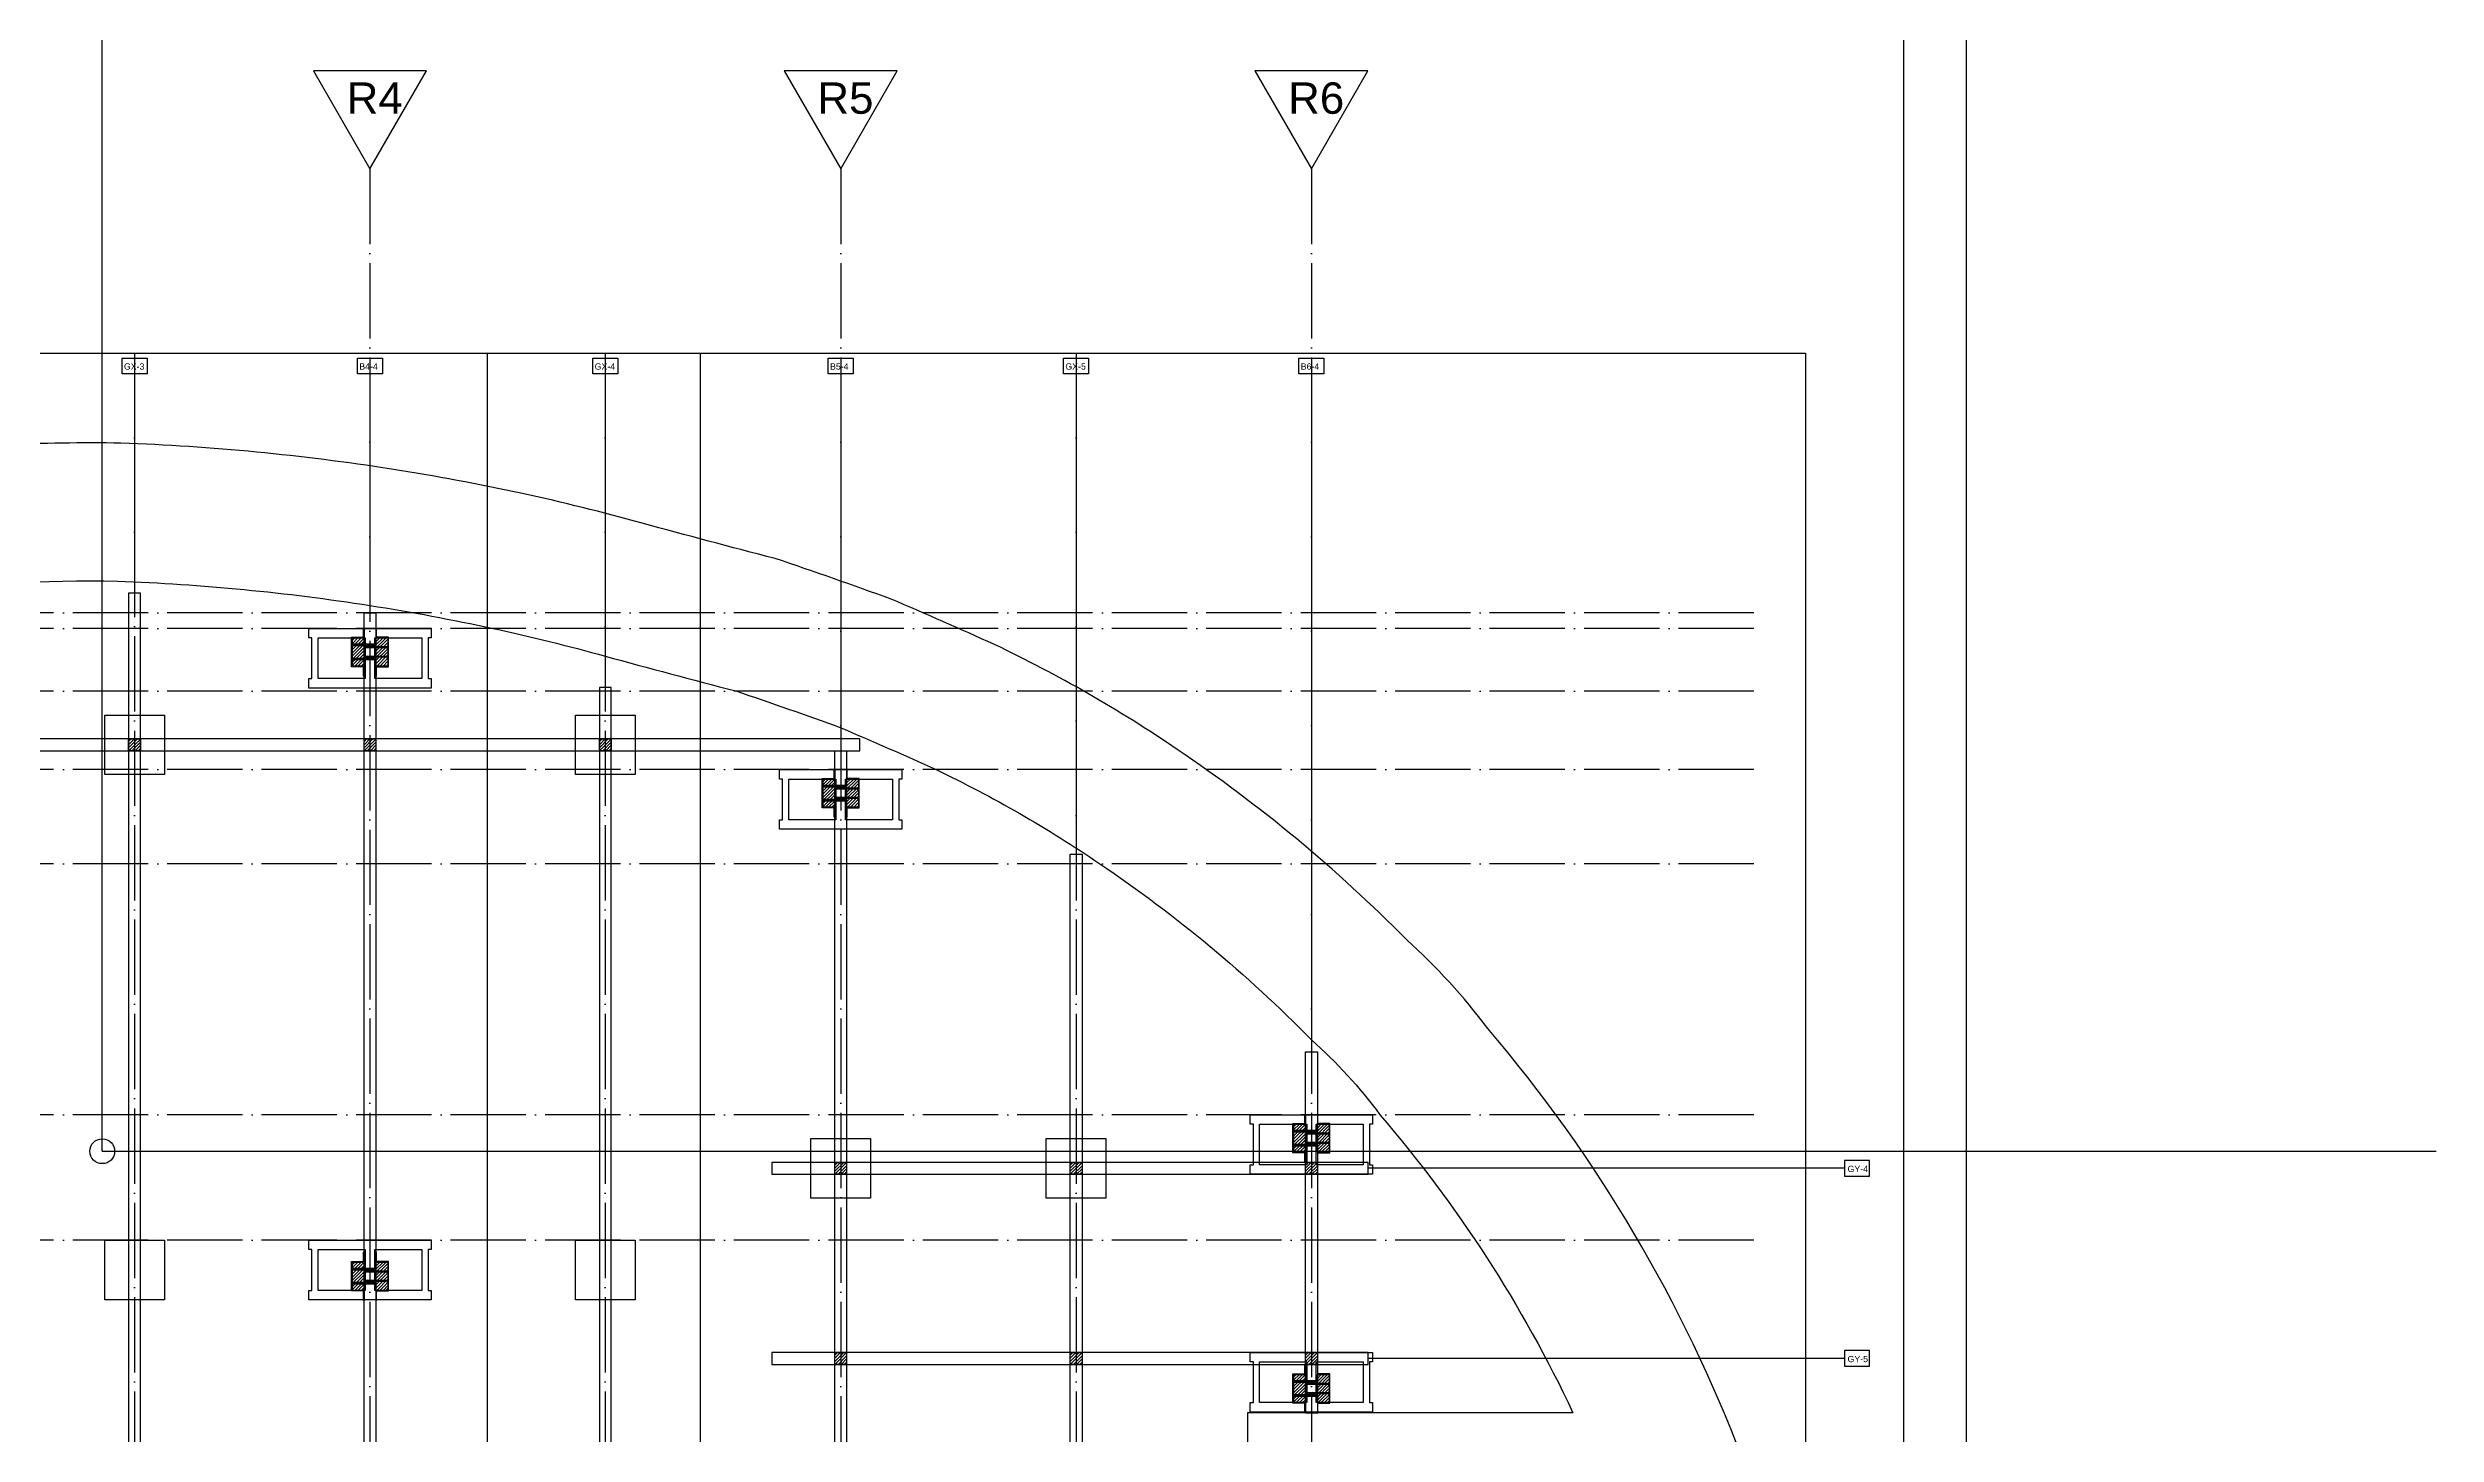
# Model space of a CAD drawing. Header units: millimetres. Extents: x -2666 to 6286, y -11880 to 4849.
# Drawn here: x 2284 to 3045, y 1107 to 1549 of the extents above; entities that cross this region are included whole.
import ezdxf

# ---------------------------------------------------------------- set-up
doc = ezdxf.new("R2010")
doc.units = ezdxf.units.MM
doc.linetypes.add('ACAD_ISO04W100', pattern=[30, 24, -3, 0, -3])
for name, color, linetype in [('7.5mm', 1, 'Continuous'), ('座標', 3, 'Continuous'), ('座標線', 65, 'ACAD_ISO04W100'), ('木料', 2, 'Continuous'), ('榫接', 5, 'Continuous'), ('水泥椅', 5, 'Continuous'), ('磚', 4, 'Continuous'), ('空心磚', 1, 'Continuous'), ('編號標示', 30, 'Continuous'), ('鐵件', 6, 'Continuous'), ('預框', 7, 'Continuous')]:
    doc.layers.add(name, color=color, linetype=linetype)
doc.layers.add('default', color=11, linetype='Continuous', plot=False)
doc.layers.add('中心', color=187, linetype='Continuous', plot=False)
doc.styles.get("Standard").update_dxf_attribs({"font": 'arial.ttf'})
doc.dimstyles.new('複本 短柱', dxfattribs={"dimtxt": 6, "dimasz": 4, "dimexe": 3, "dimexo": 0.625, "dimtad": 1, "dimtxsty": 'Standard', "dimcen": 2.5, "dimadec": 0, "dimazin": 0, "dimtfac": 1, "dimtmove": 1, "dimatfit": 1, "dimldrblk": 'ORIGIN', "dimfxl": 0, "dimarcsym": 0})
pattern_1 = [(45, (0, -3.8), (-0.5, 0.5), [])]

# ---------------------------------------------------------------- blocks, each defined once
blk = doc.blocks.new('7.5')
at = {"layer": '7.5mm'}
for points in [[(0, 0.1), (0.9, 0.1), (0.9, 0), (0, 0), (0, 0.1)], [(0.65, 0), (0.65, -7), (0.45, -7.4), (0.25, -7), (0.25, 0)], [(0.45, 0), (0.45, -7.4)], [(0.65, -1.89), (0.25, -2.41)], [(0.65, -3.28), (0.25, -3.8)], [(0.65, -4.84), (0.25, -5.36)], [(0.65, -5.95), (0.25, -6.47)], [(0.25, -7), (0.65, -7)]]:
    blk.add_lwpolyline(points, dxfattribs=at)
at = {"layer": '7.5mm', "insert": (0.6, -0.3), "char_height": 0.3, "attachment_point": 1, "rotation": 270}
blk.add_mtext_dynamic_manual_height_columns('75mm', width=3.4054, gutter_width=12.5, heights=[0], dxfattribs=at)
blk = doc.blocks.new('*D969')
at = {"color": 0, "lineweight": -2}
for p, q in [((1951.73, 697.54), (1951.73, 669.54)), ((2686.73, 697.54), (2686.73, 669.54)), ((2682.73, 672.54), (1955.73, 672.54))]:
    blk.add_line(p, q, dxfattribs=at)
at = {"color": 0}
for points in [[(1955.73, 673.21), (1955.73, 671.88), (1951.73, 672.54)], [(2682.73, 673.21), (2682.73, 671.88), (2686.73, 672.54)]]:
    blk.add_solid(points, dxfattribs=at)
at = {"layer": 'Defpoints', "color": 0}
for p in [(1951.73, 1234.07), (2686.73, 921.89), (1951.73, 672.54)]:
    blk.add_point(p, dxfattribs=at)
at = {"color": 0, "insert": (2319.23, 676.23), "char_height": 6, "attachment_point": 5}
blk.add_mtext('735', dxfattribs=at)
blk = doc.blocks.new('_Origin')
at = {"color": 0, "linetype": 'ByBlock', "lineweight": -2}
blk.add_line((0, 0), (-1, 0), dxfattribs=at)
blk.add_circle((0, 0), 0.5, dxfattribs=at)

msp = doc.modelspace()

# ---------------------------------------------------------------- hatches: boundary and pattern name
at = {"layer": '木料'}
h = msp.add_hatch(dxfattribs=at)
h.set_pattern_fill('JIS_WOOD', color=256, style=0)
h.paths.add_polyline_path([(2384.828, 1360.885), (2381.028, 1360.885), (2381.028, 1351.885), (2384.828, 1351.885)])
h = msp.add_hatch(dxfattribs=at)
h.set_pattern_fill('JIS_WOOD', color=256, style=0)
h.paths.add_polyline_path([(2392.428, 1360.885), (2388.628, 1360.885), (2388.628, 1351.885), (2392.428, 1351.885)])
h = msp.add_hatch(dxfattribs=at)
h.set_pattern_fill('JIS_WOOD', color=256, style=0)
h.paths.add_polyline_path([(2534.828, 1315.885), (2531.028, 1315.885), (2531.028, 1306.885), (2534.828, 1306.885)])
h = msp.add_hatch(dxfattribs=at)
h.set_pattern_fill('JIS_WOOD', color=256, style=0)
h.paths.add_polyline_path([(2542.428, 1315.885), (2538.628, 1315.885), (2538.628, 1306.885), (2542.428, 1306.885)])
h = msp.add_hatch(dxfattribs=at)
h.set_pattern_fill('JIS_WOOD', color=256, style=0)
h.paths.add_polyline_path([(2684.828, 1205.885), (2681.028, 1205.885), (2681.028, 1196.885), (2684.828, 1196.885)])
h = msp.add_hatch(dxfattribs=at)
h.set_pattern_fill('JIS_WOOD', color=256, style=0)
h.paths.add_polyline_path([(2692.428, 1205.885), (2688.628, 1205.885), (2688.628, 1196.885), (2692.428, 1196.885)])
h = msp.add_hatch(dxfattribs=at)
h.set_pattern_fill('JIS_WOOD', color=256, style=0)
h.paths.add_polyline_path([(2384.828, 1161.885), (2381.028, 1161.885), (2381.028, 1152.885), (2384.828, 1152.885)])
h = msp.add_hatch(dxfattribs=at)
h.set_pattern_fill('JIS_WOOD', color=256, style=0)
h.paths.add_polyline_path([(2392.428, 1161.885), (2388.628, 1161.885), (2388.628, 1152.885), (2392.428, 1152.885)])
h = msp.add_hatch(dxfattribs=at)
h.set_pattern_fill('JIS_WOOD', color=256, style=0)
h.set_pattern_definition(pattern_1)
h.paths.add_polyline_path([(2684.828, 1126.085), (2681.028, 1126.085), (2681.028, 1117.085), (2684.828, 1117.085)])
h = msp.add_hatch(dxfattribs=at)
h.set_pattern_fill('JIS_WOOD', color=256, style=0)
h.set_pattern_definition(pattern_1)
h.paths.add_polyline_path([(2692.428, 1126.085), (2688.628, 1126.085), (2688.628, 1117.085), (2692.428, 1117.085)])
at = {"layer": '榫接'}
h = msp.add_hatch(dxfattribs=at)
h.set_pattern_fill('JIS_WOOD', color=256, style=0)
h.set_pattern_definition([(45, (225, 9), (-0.5, 0.5), [])])
h.paths.add_polyline_path([(2309.828, 1324.885), (2313.628, 1324.885), (2313.628, 1328.685), (2309.828, 1328.685)])
h = msp.add_hatch(dxfattribs=at)
h.set_pattern_fill('JIS_WOOD', color=256, style=0)
h.set_pattern_definition([(45, (300, 9), (-0.5, 0.5), [])])
h.paths.add_polyline_path([(2384.828, 1324.885), (2388.628, 1324.885), (2388.628, 1328.685), (2384.828, 1328.685)])
h = msp.add_hatch(dxfattribs=at)
h.set_pattern_fill('JIS_WOOD', color=256, style=0)
h.set_pattern_definition([(45, (375, 9), (-0.5, 0.5), [])])
h.paths.add_polyline_path([(2459.828, 1324.885), (2463.628, 1324.885), (2463.628, 1328.685), (2459.828, 1328.685)])
h = msp.add_hatch(dxfattribs=at)
h.set_pattern_fill('JIS_WOOD', color=256, style=0)
h.set_pattern_definition([(45, (450, -126), (-0.5, 0.5), [])])
h.paths.add_polyline_path([(2534.828, 1189.885), (2538.628, 1189.885), (2538.628, 1193.685), (2534.828, 1193.685)])
h = msp.add_hatch(dxfattribs=at)
h.set_pattern_fill('JIS_WOOD', color=256, style=0)
h.set_pattern_definition([(45, (525, -126), (-0.5, 0.5), [])])
h.paths.add_polyline_path([(2609.828, 1189.885), (2613.628, 1189.885), (2613.628, 1193.685), (2609.828, 1193.685)])
h = msp.add_hatch(dxfattribs=at)
h.set_pattern_fill('JIS_WOOD', color=256, style=0)
h.set_pattern_definition([(45, (600, -126), (-0.5, 0.5), [])])
h.paths.add_polyline_path([(2684.828, 1189.885), (2688.628, 1189.885), (2688.628, 1193.685), (2684.828, 1193.685)])
h = msp.add_hatch(dxfattribs=at)
h.set_pattern_fill('JIS_WOOD', color=256, style=0)
h.set_pattern_definition([(45, (450, -186.6), (-0.5, 0.5), [])])
h.paths.add_polyline_path([(2534.828, 1129.285), (2538.628, 1129.285), (2538.628, 1133.085), (2534.828, 1133.085)])
h = msp.add_hatch(dxfattribs=at)
h.set_pattern_fill('JIS_WOOD', color=256, style=0)
h.set_pattern_definition([(45, (525, -186.6), (-0.5, 0.5), [])])
h.paths.add_polyline_path([(2609.828, 1129.285), (2613.628, 1129.285), (2613.628, 1133.085), (2609.828, 1133.085)])
h = msp.add_hatch(dxfattribs=at)
h.set_pattern_fill('JIS_WOOD', color=256, style=0)
h.set_pattern_definition([(45, (600, -186.6), (-0.5, 0.5), [])])
h.paths.add_polyline_path([(2684.828, 1129.285), (2688.628, 1129.285), (2688.628, 1133.085), (2684.828, 1133.085)])

# ---------------------------------------------------------------- linework, layer by layer
for p, q in [((2684.828, 1228.885), (2688.628, 1228.885)), ((2684.828, 1113.885), (2688.628, 1113.885))]:
    msp.add_line(p, q)
at = {"layer": 'default'}
for points in [[(2895.403, 1617.239), (2895.403, 777.239), (1707.403, 777.239), (1707.403, 1617.239)], [(2875.403, 1597.239), (2875.403, 797.239), (1727.403, 797.239), (1727.403, 1597.239)], [(2071.955, 1451.687), (2491.955, 1451.687), (2491.955, 857.687), (2071.955, 857.687)], [(2424.173, 1451.687), (2844.173, 1451.687), (2844.173, 857.687), (2424.173, 857.687)]]:
    msp.add_lwpolyline(points, close=True, dxfattribs=at)
at = {"layer": '中心'}
for q in [(2301.403, 1999.783), (3045.169, 1197.239)]:
    msp.add_line((2301.403, 1197.239), q, dxfattribs=at)
msp.add_circle((2301.403, 1197.239), 3.968, dxfattribs=at)
at = {"layer": '座標'}
for points in [[(2368.718, 1541.624), (2386.728, 1510.43), (2404.738, 1541.624)], [(2518.718, 1541.624), (2536.728, 1510.43), (2554.738, 1541.624)], [(2668.718, 1541.624), (2686.728, 1510.43), (2704.738, 1541.624)]]:
    msp.add_lwpolyline(points, close=True, dxfattribs=at)
at = {"layer": '座標線'}
for points in [[(2386.728, 1510.43), (2386.728, 906.122)], [(2536.728, 1510.43), (2536.728, 906.122)], [(2686.728, 1510.43), (2686.728, 906.122)], [(2311.728, 1451.687), (2311.728, 906.122)], [(2461.728, 1451.687), (2461.728, 906.122)], [(2611.728, 1451.687), (2611.728, 906.122)], [(2827.717, 1368.885), (1765.913, 1368.885)], [(2827.717, 1363.885), (1802.123, 1363.885)], [(2827.717, 1343.885), (1822.963, 1343.885)], [(2827.717, 1318.885), (1802.123, 1318.885)], [(2827.717, 1288.885), (1802.123, 1288.885)], [(2827.717, 1208.885), (1802.123, 1208.885)], [(2827.717, 1168.885), (1802.123, 1168.885)]]:
    msp.add_lwpolyline(points, dxfattribs=at)
at = {"layer": '木料'}
for points in [[(2309.828, 995.085), (2313.628, 995.085), (2313.628, 1375.085), (2309.828, 1375.085), (2309.828, 995.085)], [(2384.828, 1368.885), (2388.628, 1368.885), (2388.628, 973.885), (2384.828, 973.885), (2384.828, 1368.885)], [(2609.828, 1291.885), (2613.628, 1291.885), (2613.628, 921.885), (2609.828, 921.885), (2609.828, 1291.885)]]:
    msp.add_lwpolyline(points, dxfattribs=at)
for points in [[(2381.028, 1360.885), (2384.828, 1360.885), (2384.828, 1351.885), (2381.028, 1351.885)], [(2388.628, 1360.885), (2392.428, 1360.885), (2392.428, 1351.885), (2388.628, 1351.885)], [(2459.828, 1345.085), (2459.828, 950.085), (2463.628, 950.085), (2463.628, 1345.085)], [(2531.028, 1315.885), (2534.828, 1315.885), (2534.828, 1306.885), (2531.028, 1306.885)], [(2538.628, 1315.885), (2542.428, 1315.885), (2542.428, 1306.885), (2538.628, 1306.885)], [(2681.028, 1205.885), (2684.828, 1205.885), (2684.828, 1196.885), (2681.028, 1196.885)], [(2688.628, 1205.885), (2692.428, 1205.885), (2692.428, 1196.885), (2688.628, 1196.885)], [(2381.028, 1161.885), (2384.828, 1161.885), (2384.828, 1152.885), (2381.028, 1152.885)], [(2388.628, 1161.885), (2392.428, 1161.885), (2392.428, 1152.885), (2388.628, 1152.885)], [(2681.028, 1126.085), (2684.828, 1126.085), (2684.828, 1117.085), (2681.028, 1117.085)], [(2688.628, 1126.085), (2692.428, 1126.085), (2692.428, 1117.085), (2688.628, 1117.085)]]:
    msp.add_lwpolyline(points, close=True, dxfattribs=at)
at = {"layer": '榫接'}
for points in [[(2309.828, 1328.685), (2313.628, 1328.685), (2313.628, 1324.885), (2309.828, 1324.885)], [(2384.828, 1328.685), (2388.628, 1328.685), (2388.628, 1324.885), (2384.828, 1324.885)], [(2459.828, 1328.685), (2463.628, 1328.685), (2463.628, 1324.885), (2459.828, 1324.885)], [(2534.828, 1193.685), (2538.628, 1193.685), (2538.628, 1189.885), (2534.828, 1189.885)], [(2609.828, 1193.685), (2613.628, 1193.685), (2613.628, 1189.885), (2609.828, 1189.885)], [(2684.828, 1193.685), (2688.628, 1193.685), (2688.628, 1189.885), (2684.828, 1189.885)], [(2534.828, 1133.085), (2538.628, 1133.085), (2538.628, 1129.285), (2534.828, 1129.285)], [(2609.828, 1133.085), (2613.628, 1133.085), (2613.628, 1129.285), (2609.828, 1129.285)], [(2684.828, 1133.085), (2688.628, 1133.085), (2688.628, 1129.285), (2684.828, 1129.285)]]:
    msp.add_lwpolyline(points, close=True, dxfattribs=at)
at = {"layer": '水泥椅'}
for points in [[(2824.206, 1098.885, 0.0862713), (2742.944, 1236.342, 0.0487155), (2717.093, 1264.623, 0.0494724), (2643.997, 1325.303, 0.0382301), (2585.709, 1358.775, 0.0062067), (2552.847, 1373.211, 0.0055387), (2515.868, 1386.177, -0.0042107), (2473.439, 1397.453, 0.0139969), (2435.323, 1406.886, 0.0139229), (2393.558, 1414.683, 0.0296597), (2307.353, 1422.96, 0.0269846), (2232.766, 1419.976, 0.01736)], [(2236.728, 1376.154, -0.0268585), (2306.245, 1378.971, -0.0294659), (2386.728, 1371.216, -0.013893), (2425.999, 1363.885, -0.0139983), (2461.728, 1355.04, 0.0040589), (2503.314, 1343.974, -0.0051326), (2536.728, 1332.253, -0.0059242), (2567.135, 1318.885, -0.0380289), (2619.303, 1288.885, -0.0502902), (2686.728, 1232.749, -0.0529291), (2708.529, 1208.885, -0.0673389), (2770.087, 1113.885), (2666.368, 1113.885), (2666.368, 1098.885), (2822.675, 1098.885)]]:
    msp.add_lwpolyline(points, format="xyb", dxfattribs=at)
at = {"layer": '磚'}
for points in [[(2302.228, 1336.285), (2321.228, 1336.285), (2321.228, 1317.285), (2302.228, 1317.285)], [(2452.228, 1336.285), (2471.228, 1336.285), (2471.228, 1317.285), (2452.228, 1317.285)], [(2527.228, 1201.285), (2546.228, 1201.285), (2546.228, 1182.285), (2527.228, 1182.285)], [(2602.228, 1201.285), (2621.228, 1201.285), (2621.228, 1182.285), (2602.228, 1182.285)], [(2302.228, 1168.885), (2321.228, 1168.885), (2321.228, 1149.885), (2302.228, 1149.885)], [(2452.228, 1168.885), (2471.228, 1168.885), (2471.228, 1149.885), (2452.228, 1149.885)]]:
    msp.add_lwpolyline(points, close=True, dxfattribs=at)
at = {"layer": '空心磚'}
for points in [[(2367.228, 1363.885), (2406.228, 1363.885), (2406.228, 1360.885), (2405.228, 1360.885), (2405.228, 1347.885), (2406.228, 1347.885), (2406.228, 1344.885), (2367.228, 1344.885), (2367.228, 1347.885), (2368.228, 1347.885), (2368.228, 1360.885), (2367.228, 1360.885)], [(2370.228, 1360.885), (2385.228, 1360.885), (2385.228, 1347.885), (2370.228, 1347.885)], [(2388.228, 1360.885), (2403.228, 1360.885), (2403.228, 1347.885), (2388.228, 1347.885)], [(2517.228, 1318.885), (2556.228, 1318.885), (2556.228, 1315.885), (2555.228, 1315.885), (2555.228, 1302.885), (2556.228, 1302.885), (2556.228, 1299.885), (2517.228, 1299.885), (2517.228, 1302.885), (2518.228, 1302.885), (2518.228, 1315.885), (2517.228, 1315.885)], [(2520.228, 1315.885), (2535.228, 1315.885), (2535.228, 1302.885), (2520.228, 1302.885)], [(2538.228, 1315.885), (2553.228, 1315.885), (2553.228, 1302.885), (2538.228, 1302.885)], [(2667.228, 1208.885), (2706.228, 1208.885), (2706.228, 1205.885), (2705.228, 1205.885), (2705.228, 1192.885), (2706.228, 1192.885), (2706.228, 1189.885), (2667.228, 1189.885), (2667.228, 1192.885), (2668.228, 1192.885), (2668.228, 1205.885), (2667.228, 1205.885)], [(2670.228, 1205.885), (2685.228, 1205.885), (2685.228, 1192.885), (2670.228, 1192.885)], [(2688.228, 1205.885), (2703.228, 1205.885), (2703.228, 1192.885), (2688.228, 1192.885)], [(2367.228, 1168.885), (2406.228, 1168.885), (2406.228, 1165.885), (2405.228, 1165.885), (2405.228, 1152.885), (2406.228, 1152.885), (2406.228, 1149.885), (2367.228, 1149.885), (2367.228, 1152.885), (2368.228, 1152.885), (2368.228, 1165.885), (2367.228, 1165.885)], [(2370.228, 1165.885), (2385.228, 1165.885), (2385.228, 1152.885), (2370.228, 1152.885)], [(2388.228, 1165.885), (2403.228, 1165.885), (2403.228, 1152.885), (2388.228, 1152.885)], [(2667.228, 1133.085), (2706.228, 1133.085), (2706.228, 1130.085), (2705.228, 1130.085), (2705.228, 1117.085), (2706.228, 1117.085), (2706.228, 1114.085), (2667.228, 1114.085), (2667.228, 1117.085), (2668.228, 1117.085), (2668.228, 1130.085), (2667.228, 1130.085)], [(2670.228, 1130.085), (2685.228, 1130.085), (2685.228, 1117.085), (2670.228, 1117.085)], [(2688.228, 1130.085), (2703.228, 1130.085), (2703.228, 1117.085), (2688.228, 1117.085)]]:
    msp.add_lwpolyline(points, close=True, dxfattribs=at)
at = {"layer": '編號標示'}
for p, q in [((2311.728, 1445.093), (2311.728, 1375.085)), ((2386.728, 1445.093), (2386.728, 1368.885)), ((2461.728, 1445.093), (2461.728, 1343.885)), ((2536.728, 1445.093), (2536.728, 1324.885)), ((2611.728, 1445.093), (2611.728, 1291.885)), ((2686.728, 1445.093), (2686.728, 1228.885)), ((2856.625, 1191.785), (2704.828, 1191.785)), ((2856.625, 1131.185), (2704.828, 1131.185))]:
    msp.add_line(p, q, dxfattribs=at)
for points in [[(2307.728, 1445.093), (2307.728, 1450.093), (2315.728, 1450.093), (2315.728, 1445.093)], [(2382.728, 1445.093), (2382.728, 1450.093), (2390.728, 1450.093), (2390.728, 1445.093)], [(2457.728, 1445.093), (2457.728, 1450.093), (2465.728, 1450.093), (2465.728, 1445.093)], [(2532.728, 1445.093), (2532.728, 1450.093), (2540.728, 1450.093), (2540.728, 1445.093)], [(2607.728, 1445.093), (2607.728, 1450.093), (2615.728, 1450.093), (2615.728, 1445.093)], [(2682.728, 1445.093), (2682.728, 1450.093), (2690.728, 1450.093), (2690.728, 1445.093)], [(2864.625, 1189.285), (2864.625, 1194.285), (2856.625, 1194.285), (2856.625, 1189.285)], [(2864.625, 1128.685), (2864.625, 1133.685), (2856.625, 1133.685), (2856.625, 1128.685)]]:
    msp.add_lwpolyline(points, close=True, dxfattribs=at)
at = {"layer": '鐵件'}
for points in [[(2384.628, 1361.085), (2384.628, 1364.085), (2384.828, 1364.085), (2384.828, 1360.885), (2381.028, 1360.885), (2381.028, 1351.885), (2384.828, 1351.885), (2384.828, 1348.685), (2384.828, 1348.685), (2384.628, 1348.685), (2384.628, 1351.685), (2380.828, 1351.685), (2380.828, 1361.085)], [(2388.828, 1361.085), (2388.828, 1364.085), (2388.628, 1364.085), (2388.628, 1360.885), (2392.428, 1360.885), (2392.428, 1351.885), (2388.628, 1351.885), (2388.628, 1348.685), (2388.628, 1348.685), (2388.828, 1348.685), (2388.828, 1351.685), (2392.628, 1351.685), (2392.628, 1361.085)], [(2534.628, 1316.085), (2534.628, 1319.085), (2534.828, 1319.085), (2534.828, 1315.885), (2531.028, 1315.885), (2531.028, 1306.885), (2534.828, 1306.885), (2534.828, 1303.685), (2534.828, 1303.685), (2534.628, 1303.685), (2534.628, 1306.685), (2530.828, 1306.685), (2530.828, 1316.085)], [(2538.828, 1316.085), (2538.828, 1319.085), (2538.628, 1319.085), (2538.628, 1315.885), (2542.428, 1315.885), (2542.428, 1306.885), (2538.628, 1306.885), (2538.628, 1303.685), (2538.628, 1303.685), (2538.828, 1303.685), (2538.828, 1306.685), (2542.628, 1306.685), (2542.628, 1316.085)], [(2684.628, 1206.085), (2684.628, 1209.085), (2684.828, 1209.085), (2684.828, 1205.885), (2681.028, 1205.885), (2681.028, 1196.885), (2684.828, 1196.885), (2684.828, 1193.685), (2684.828, 1193.685), (2684.628, 1193.685), (2684.628, 1196.685), (2680.828, 1196.685), (2680.828, 1206.085)], [(2688.828, 1206.085), (2688.828, 1209.085), (2688.628, 1209.085), (2688.628, 1205.885), (2692.428, 1205.885), (2692.428, 1196.885), (2688.628, 1196.885), (2688.628, 1193.685), (2688.628, 1193.685), (2688.828, 1193.685), (2688.828, 1196.685), (2692.628, 1196.685), (2692.628, 1206.085)], [(2384.628, 1162.085), (2384.628, 1165.085), (2384.828, 1165.085), (2384.828, 1161.885), (2381.028, 1161.885), (2381.028, 1152.885), (2384.828, 1152.885), (2384.828, 1149.685), (2384.828, 1149.685), (2384.628, 1149.685), (2384.628, 1152.685), (2380.828, 1152.685), (2380.828, 1162.085)], [(2388.828, 1162.085), (2388.828, 1165.085), (2388.628, 1165.085), (2388.628, 1161.885), (2392.428, 1161.885), (2392.428, 1152.885), (2388.628, 1152.885), (2388.628, 1149.685), (2388.628, 1149.685), (2388.828, 1149.685), (2388.828, 1152.685), (2392.628, 1152.685), (2392.628, 1162.085)], [(2684.628, 1126.285), (2684.628, 1129.285), (2684.828, 1129.285), (2684.828, 1126.085), (2681.028, 1126.085), (2681.028, 1117.085), (2684.828, 1117.085), (2684.828, 1113.885), (2684.828, 1113.885), (2684.628, 1113.885), (2684.628, 1116.885), (2680.828, 1116.885), (2680.828, 1126.285)], [(2688.828, 1126.285), (2688.828, 1129.285), (2688.628, 1129.285), (2688.628, 1126.085), (2692.428, 1126.085), (2692.428, 1117.085), (2688.628, 1117.085), (2688.628, 1113.885), (2688.628, 1113.885), (2688.828, 1113.885), (2688.828, 1116.885), (2692.628, 1116.885), (2692.628, 1126.285)]]:
    msp.add_lwpolyline(points, close=True, dxfattribs=at)
at = {"layer": '預框'}
for points in [[(2062.828, 1328.685), (2062.828, 1324.885), (2542.828, 1324.885), (2542.828, 1328.685), (2062.828, 1328.685)], [(2534.828, 1324.885), (2538.628, 1324.885), (2538.628, 921.885), (2534.828, 921.885), (2534.828, 1324.885)], [(2684.828, 1228.885), (2688.628, 1228.885), (2688.628, 1113.885), (2684.828, 1113.885), (2684.828, 1228.885)]]:
    msp.add_lwpolyline(points, dxfattribs=at)
for points in [[(2704.828, 1193.685), (2514.828, 1193.685), (2514.828, 1189.885), (2704.828, 1189.885)], [(2704.828, 1133.085), (2514.828, 1133.085), (2514.828, 1129.285), (2704.828, 1129.285)]]:
    msp.add_lwpolyline(points, close=True, dxfattribs=at)

# ---------------------------------------------------------------- block references
at = {"xscale": -1, "rotation": 90}
for p in [(2381.128, 1359.085), (2381.128, 1354.585), (2531.128, 1314.085), (2531.128, 1309.585), (2681.128, 1204.085), (2681.128, 1199.585), (2381.128, 1160.085), (2381.128, 1155.585), (2681.128, 1124.285), (2681.128, 1119.785)]:
    msp.add_blockref('7.5', p, dxfattribs=at)
at = {"rotation": 270}
for p in [(2392.328, 1358.335), (2392.328, 1355.335), (2542.328, 1313.335), (2542.328, 1310.335), (2692.328, 1203.335), (2692.328, 1200.335), (2392.328, 1159.335), (2392.328, 1156.335), (2692.328, 1123.535), (2692.328, 1120.535)]:
    msp.add_blockref('7.5', p, dxfattribs=at)

# ---------------------------------------------------------------- texts
at = {"layer": '座標', "char_height": 10, "attachment_point": 1}
for s, insert in [('R4', (2379.32, 1537.955)), ('R5', (2529.32, 1537.955)), ('R6', (2679.32, 1537.955))]:
    msp.add_mtext_dynamic_manual_height_columns(s, width=22.24738, gutter_width=12.5, heights=[0], dxfattribs=dict(at, insert=insert))
at = {"layer": '編號標示'}
for s, p in [('GX-3', (2308.332, 1446.395)), ('B4-4', (2383.332, 1446.395)), ('GX-4', (2458.332, 1446.395)), ('B5-4', (2533.332, 1446.395)), ('GX-5', (2608.332, 1446.395)), ('B6-4', (2683.332, 1446.395)), ('GY-4', (2857.578, 1190.588)), ('GY-5', (2857.578, 1129.988))]:
    msp.add_text(s, height=2, dxfattribs=at).set_placement(p)

# ---------------------------------------------------------------- dimensions: what is measured, and where the dimension line sits
dim = msp.add_linear_dim(base=(1951.728, 672.542), p1=(2686.728, 921.885), p2=(1951.728, 1234.071), dimstyle='複本 短柱', override={"dimfxl": 25})
dim.commit()
dim.dimension.update_dxf_attribs({"geometry": '*D969', "text_midpoint": (2319.228, 676.232)})

doc.saveas('drawing.dxf')
